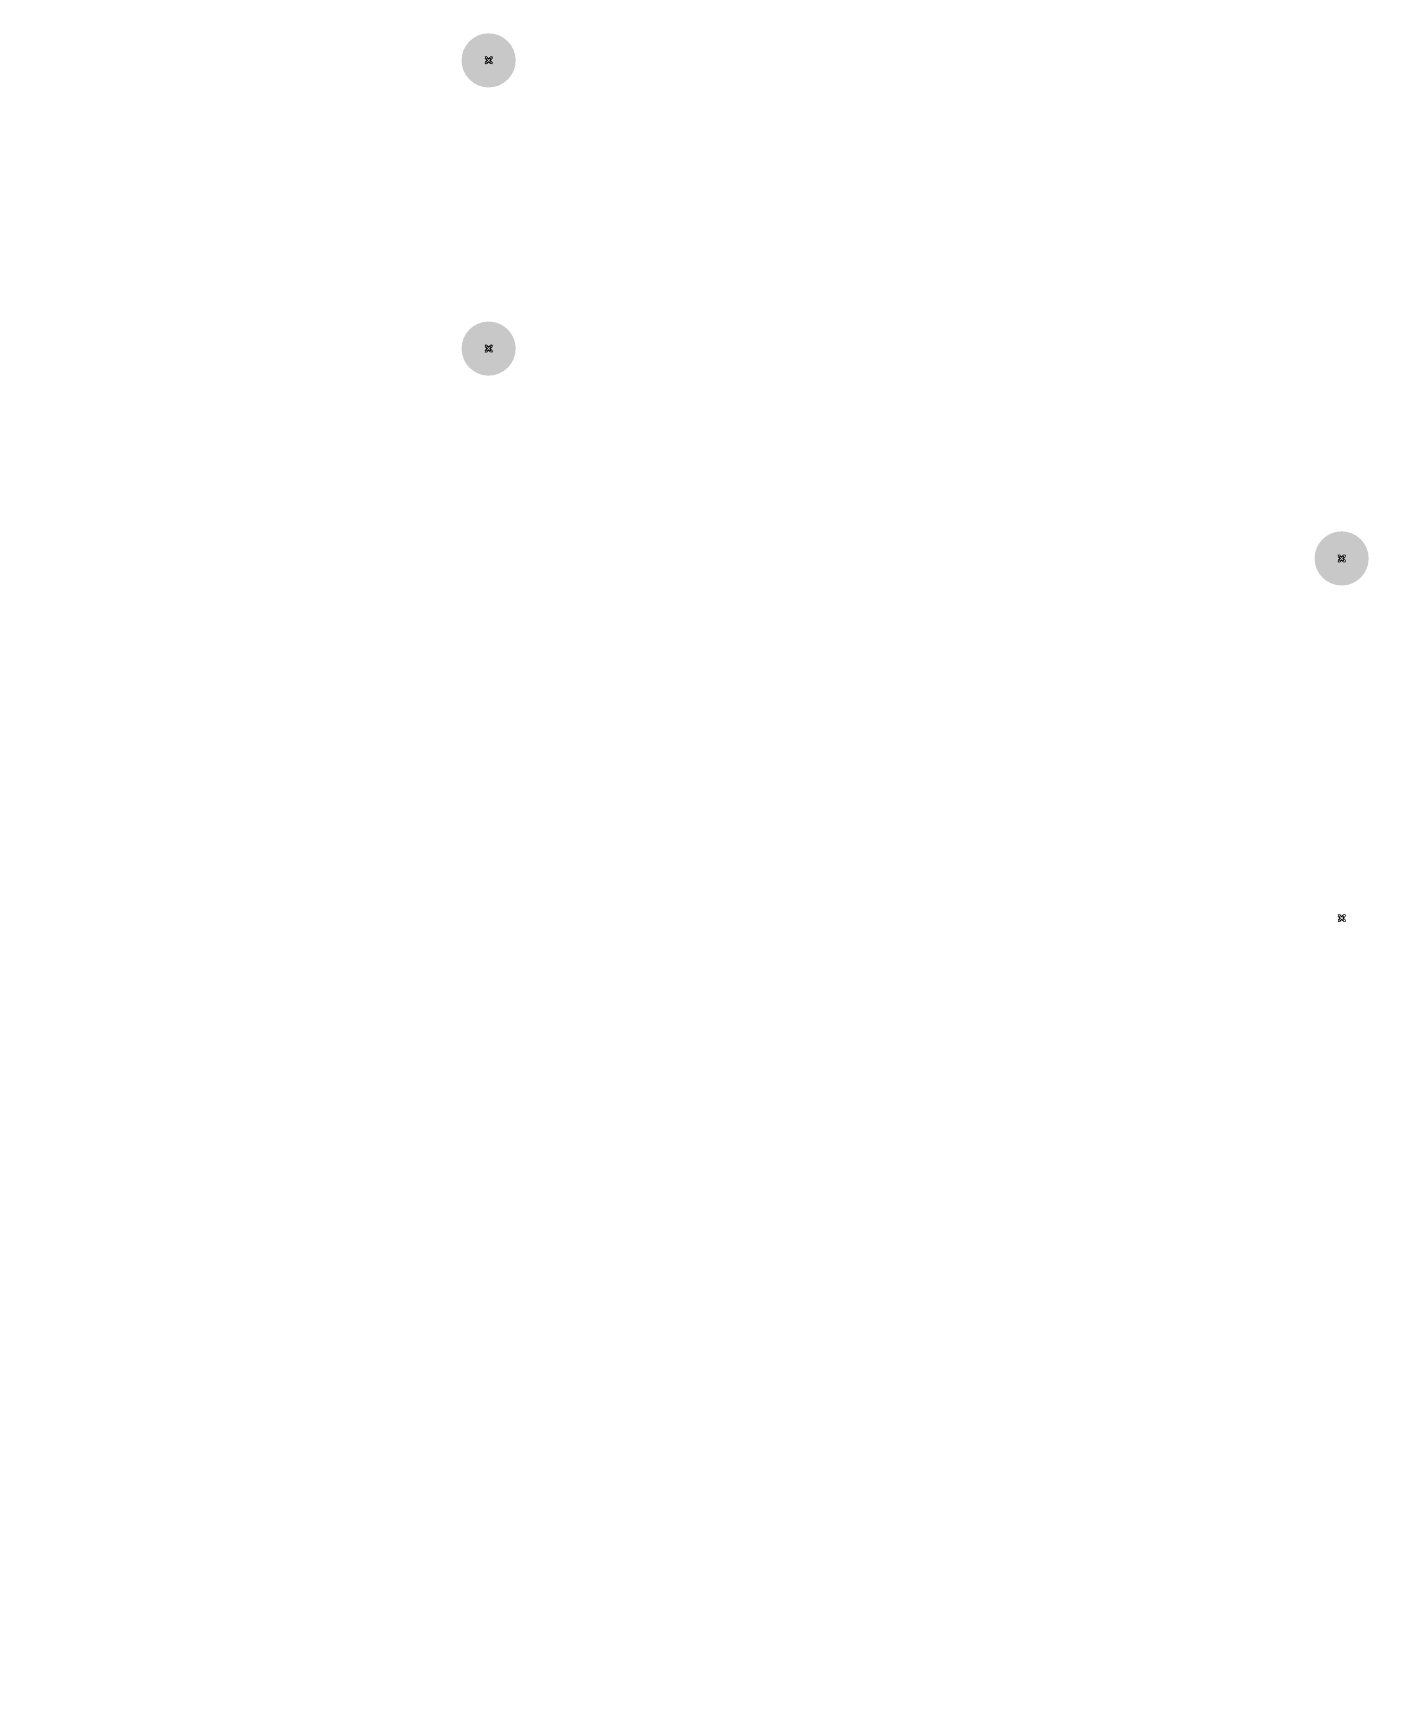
# Model space of a CAD drawing. Extents: x 0 to 418, y 0 to 122.
# Drawn here: x 133.3 to 231, y 0 to 121.7 of the extents above; entities that cross this region are included whole.
import ezdxf

# ---------------------------------------------------------------- set-up
doc = ezdxf.new("R2010")
doc.units = 0
doc.layers.get('0').update_dxf_attribs({"linetype": 'CONTINUOUS'})
for name, color, linetype in [('BOTTOMLAYER', 5, 'CONTINUOUS'), ('BOTTOMSOLDER', 6, 'CONTINUOUS'), ('DRILLDRAWING', 1, 'CONTINUOUS'), ('MULTILAYER', 9, 'CONTINUOUS'), ('PADHOLELAYER', 156, 'CONTINUOUS'), ('TOPLAYER', 1, 'CONTINUOUS'), ('TOPSOLDER', 216, 'CONTINUOUS')]:
    doc.layers.add(name, color=color, linetype=linetype)

# ---------------------------------------------------------------- blocks, each defined once
blk = doc.blocks.new('M2_M_____________54')
at = {"layer": 'BOTTOMLAYER'}
h = blk.add_hatch(color=5, dxfattribs=at)
edge = h.paths.add_edge_path()
edge.add_arc((0, 0), 1.91, 0, 360)
at = {"layer": 'BOTTOMSOLDER'}
h = blk.add_hatch(color=6, dxfattribs=at)
edge = h.paths.add_edge_path()
edge.add_arc((0, 0), 1.98, 0, 360)
at = {"layer": 'MULTILAYER'}
h = blk.add_hatch(color=9, dxfattribs=at)
edge = h.paths.add_edge_path()
edge.add_arc((0, 0), 1.91, 0, 360)
at = {"layer": 'PADHOLELAYER'}
h = blk.add_hatch(color=156, dxfattribs=at)
edge = h.paths.add_edge_path()
edge.add_arc((0, 0), 1.13, 0, 360)
at = {"layer": 'TOPLAYER'}
h = blk.add_hatch(color=1, dxfattribs=at)
edge = h.paths.add_edge_path()
edge.add_arc((0, 0), 1.91, 0, 360)
at = {"layer": 'TOPSOLDER'}
h = blk.add_hatch(color=216, dxfattribs=at)
edge = h.paths.add_edge_path()
edge.add_arc((0, 0), 1.98, 0, 360)
blk = doc.blocks.new('M2_M_____________59')
at = {"layer": 'BOTTOMLAYER'}
h = blk.add_hatch(color=5, dxfattribs=at)
edge = h.paths.add_edge_path()
edge.add_arc((124.8, 0), 1.91, 0, 360)
at = {"layer": 'BOTTOMSOLDER'}
h = blk.add_hatch(color=6, dxfattribs=at)
edge = h.paths.add_edge_path()
edge.add_arc((124.8, 0), 1.98, 0, 360)
at = {"layer": 'MULTILAYER'}
h = blk.add_hatch(color=9, dxfattribs=at)
edge = h.paths.add_edge_path()
edge.add_arc((124.8, 0), 1.91, 0, 360)
at = {"layer": 'PADHOLELAYER'}
h = blk.add_hatch(color=156, dxfattribs=at)
edge = h.paths.add_edge_path()
edge.add_arc((124.8, 0), 1.13, 0, 360)
at = {"layer": 'TOPLAYER'}
h = blk.add_hatch(color=1, dxfattribs=at)
edge = h.paths.add_edge_path()
edge.add_arc((124.8, 0), 1.91, 0, 360)
at = {"layer": 'TOPSOLDER'}
h = blk.add_hatch(color=216, dxfattribs=at)
edge = h.paths.add_edge_path()
edge.add_arc((124.8, 0), 1.98, 0, 360)
blk = doc.blocks.new('M2_M_____________61')
at = {"layer": 'BOTTOMLAYER'}
h = blk.add_hatch(color=5, dxfattribs=at)
edge = h.paths.add_edge_path()
edge.add_arc((0, 0), 1.91, 0, 360)
at = {"layer": 'BOTTOMSOLDER'}
h = blk.add_hatch(color=6, dxfattribs=at)
edge = h.paths.add_edge_path()
edge.add_arc((0, 0), 1.98, 0, 360)
at = {"layer": 'MULTILAYER'}
h = blk.add_hatch(color=9, dxfattribs=at)
edge = h.paths.add_edge_path()
edge.add_arc((0, 0), 1.91, 0, 360)
at = {"layer": 'PADHOLELAYER'}
h = blk.add_hatch(color=156, dxfattribs=at)
edge = h.paths.add_edge_path()
edge.add_arc((0, 0), 1.13, 0, 360)
at = {"layer": 'TOPLAYER'}
h = blk.add_hatch(color=1, dxfattribs=at)
edge = h.paths.add_edge_path()
edge.add_arc((0, 0), 1.91, 0, 360)
at = {"layer": 'TOPSOLDER'}
h = blk.add_hatch(color=216, dxfattribs=at)
edge = h.paths.add_edge_path()
edge.add_arc((0, 0), 1.98, 0, 360)
blk = doc.blocks.new('M2_M_____________62')
at = {"layer": 'BOTTOMLAYER'}
h = blk.add_hatch(color=5, dxfattribs=at)
edge = h.paths.add_edge_path()
edge.add_arc((0, 0), 1.91, 0, 360)
at = {"layer": 'BOTTOMSOLDER'}
h = blk.add_hatch(color=6, dxfattribs=at)
edge = h.paths.add_edge_path()
edge.add_arc((0, 0), 1.98, 0, 360)
at = {"layer": 'MULTILAYER'}
h = blk.add_hatch(color=9, dxfattribs=at)
edge = h.paths.add_edge_path()
edge.add_arc((0, 0), 1.91, 0, 360)
at = {"layer": 'PADHOLELAYER'}
h = blk.add_hatch(color=156, dxfattribs=at)
edge = h.paths.add_edge_path()
edge.add_arc((0, 0), 1.13, 0, 360)
at = {"layer": 'TOPLAYER'}
h = blk.add_hatch(color=1, dxfattribs=at)
edge = h.paths.add_edge_path()
edge.add_arc((0, 0), 1.91, 0, 360)
at = {"layer": 'TOPSOLDER'}
h = blk.add_hatch(color=216, dxfattribs=at)
edge = h.paths.add_edge_path()
edge.add_arc((0, 0), 1.98, 0, 360)

msp = doc.modelspace()

# ---------------------------------------------------------------- linework, layer by layer
at = {"layer": 'DRILLDRAWING', "const_width": 0.0508}
for points in [[(166.33, 119.89), (166.33, 120.02)], [(166.33, 120.02), (166.45, 120.02)], [(166.33, 119.89), (166.45, 119.76)], [(166.33, 119.63), (166.45, 119.76)], [(166.33, 119.51), (166.33, 119.63)], [(166.33, 119.51), (166.45, 119.51)], [(166.43, 119.84), (166.43, 119.91)], [(166.43, 119.91), (166.51, 119.91)], [(166.43, 119.84), (166.51, 119.76)], [(166.43, 119.68), (166.51, 119.76)], [(166.43, 119.61), (166.43, 119.68)], [(166.43, 119.61), (166.51, 119.61)], [(166.45, 120.02), (166.58, 119.89)], [(166.45, 119.51), (166.58, 119.63)], [(166.51, 119.91), (166.58, 119.84)], [(166.51, 119.61), (166.58, 119.68)], [(166.58, 119.89), (166.71, 120.02)], [(166.58, 119.84), (166.66, 119.91)], [(166.58, 119.68), (166.66, 119.61)], [(166.58, 119.63), (166.71, 119.51)], [(166.66, 119.91), (166.73, 119.91)], [(166.66, 119.76), (166.73, 119.84)], [(166.66, 119.76), (166.73, 119.68)], [(166.66, 119.61), (166.73, 119.61)], [(166.71, 120.02), (166.84, 120.02)], [(166.71, 119.76), (166.84, 119.89)], [(166.71, 119.76), (166.84, 119.63)], [(166.71, 119.51), (166.84, 119.51)], [(166.73, 119.84), (166.73, 119.91)], [(166.73, 119.61), (166.73, 119.68)], [(166.84, 119.89), (166.84, 120.02)], [(166.84, 119.51), (166.84, 119.63)], [(166.33, 98.81), (166.33, 98.93)], [(166.33, 98.93), (166.45, 98.93)], [(166.33, 98.81), (166.45, 98.68)], [(166.33, 98.55), (166.45, 98.68)], [(166.43, 98.76), (166.43, 98.83)], [(166.43, 98.83), (166.51, 98.83)], [(166.43, 98.76), (166.51, 98.68)], [(166.43, 98.6), (166.51, 98.68)], [(166.43, 98.53), (166.43, 98.6)], [(166.45, 98.93), (166.58, 98.81)], [(166.51, 98.83), (166.58, 98.76)], [(166.51, 98.53), (166.58, 98.6)], [(166.58, 98.81), (166.71, 98.93)], [(166.58, 98.76), (166.66, 98.83)], [(166.58, 98.6), (166.66, 98.53)], [(166.66, 98.83), (166.73, 98.83)], [(166.66, 98.68), (166.73, 98.76)], [(166.66, 98.68), (166.73, 98.6)], [(166.71, 98.93), (166.84, 98.93)], [(166.71, 98.68), (166.84, 98.81)], [(166.71, 98.68), (166.84, 98.55)], [(166.73, 98.76), (166.73, 98.83)], [(166.73, 98.53), (166.73, 98.6)], [(166.84, 98.81), (166.84, 98.93)], [(166.33, 98.42), (166.33, 98.55)], [(166.33, 98.42), (166.45, 98.42)], [(166.43, 98.53), (166.51, 98.53)], [(166.45, 98.42), (166.58, 98.55)], [(166.58, 98.55), (166.71, 98.42)], [(166.66, 98.53), (166.73, 98.53)], [(166.71, 98.42), (166.84, 98.42)], [(166.84, 98.42), (166.84, 98.55)], [(228.73, 83.45), (228.73, 83.58)], [(228.73, 83.58), (228.85, 83.58)], [(228.73, 83.45), (228.85, 83.33)], [(228.73, 83.2), (228.85, 83.33)], [(228.73, 83.07), (228.73, 83.2)], [(228.73, 83.07), (228.85, 83.07)], [(228.83, 83.4), (228.83, 83.48)], [(228.83, 83.48), (228.9, 83.48)], [(228.83, 83.4), (228.9, 83.33)], [(228.83, 83.25), (228.9, 83.33)], [(228.83, 83.17), (228.83, 83.25)], [(228.83, 83.17), (228.9, 83.17)], [(228.85, 83.58), (228.98, 83.45)], [(228.85, 83.07), (228.98, 83.2)], [(228.9, 83.48), (228.98, 83.4)], [(228.9, 83.17), (228.98, 83.25)], [(228.98, 83.45), (229.11, 83.58)], [(228.98, 83.4), (229.06, 83.48)], [(228.98, 83.25), (229.06, 83.17)], [(228.98, 83.2), (229.11, 83.07)], [(229.06, 83.48), (229.13, 83.48)], [(229.06, 83.33), (229.13, 83.4)], [(229.06, 83.33), (229.13, 83.25)], [(229.06, 83.17), (229.13, 83.17)], [(229.11, 83.58), (229.24, 83.58)], [(229.11, 83.33), (229.24, 83.45)], [(229.11, 83.33), (229.24, 83.2)], [(229.11, 83.07), (229.24, 83.07)], [(229.13, 83.4), (229.13, 83.48)], [(229.13, 83.17), (229.13, 83.25)], [(229.24, 83.45), (229.24, 83.58)], [(229.24, 83.07), (229.24, 83.2)], [(228.73, 57.15), (228.73, 57.28)], [(228.73, 57.28), (228.85, 57.28)], [(228.85, 57.28), (228.98, 57.15)], [(228.98, 57.15), (229.11, 57.28)], [(229.11, 57.28), (229.24, 57.28)], [(229.24, 57.15), (229.24, 57.28)], [(228.73, 57.15), (228.85, 57.02)], [(228.73, 56.9), (228.85, 57.02)], [(228.73, 56.77), (228.73, 56.9)], [(228.73, 56.77), (228.85, 56.77)], [(228.83, 57.1), (228.83, 57.18)], [(228.83, 57.18), (228.9, 57.18)], [(228.83, 57.1), (228.9, 57.02)], [(228.83, 56.95), (228.9, 57.02)], [(228.83, 56.87), (228.83, 56.95)], [(228.83, 56.87), (228.9, 56.87)], [(228.85, 56.77), (228.98, 56.9)], [(228.9, 57.18), (228.98, 57.1)], [(228.9, 56.87), (228.98, 56.95)], [(228.98, 57.1), (229.06, 57.18)], [(228.98, 56.95), (229.06, 56.87)], [(228.98, 56.9), (229.11, 56.77)], [(229.06, 57.18), (229.13, 57.18)], [(229.06, 57.02), (229.13, 57.1)], [(229.06, 57.02), (229.13, 56.95)], [(229.06, 56.87), (229.13, 56.87)], [(229.11, 57.02), (229.24, 57.15)], [(229.11, 57.02), (229.24, 56.9)], [(229.11, 56.77), (229.24, 56.77)], [(229.13, 57.1), (229.13, 57.18)], [(229.13, 56.87), (229.13, 56.95)], [(229.24, 56.77), (229.24, 56.9)]]:
    msp.add_lwpolyline(points, dxfattribs=at)
at = {"layer": 'DRILLDRAWING', "const_width": 0.0254}
for points in [[(166.31, 120.02, 1), (166.34, 120.02, 1)], [(166.31, 120.02, 1), (166.34, 120.02, 1)], [(166.31, 119.89, 1), (166.34, 119.89, 1)], [(166.31, 119.89, 1), (166.34, 119.89, 1)], [(166.31, 119.63, 1), (166.34, 119.63, 1)], [(166.31, 119.63, 1), (166.34, 119.63, 1)], [(166.31, 119.51, 1), (166.34, 119.51, 1)], [(166.31, 119.51, 1), (166.34, 119.51, 1)], [(166.42, 119.91, 1), (166.44, 119.91, 1)], [(166.42, 119.91, 1), (166.44, 119.91, 1)], [(166.42, 119.84, 1), (166.44, 119.84, 1)], [(166.42, 119.84, 1), (166.44, 119.84, 1)], [(166.42, 119.68, 1), (166.44, 119.68, 1)], [(166.42, 119.68, 1), (166.44, 119.68, 1)], [(166.42, 119.61, 1), (166.44, 119.61, 1)], [(166.42, 119.61, 1), (166.44, 119.61, 1)], [(166.44, 120.02, 1), (166.47, 120.02, 1)], [(166.44, 120.02, 1), (166.47, 120.02, 1)], [(166.44, 119.76, 1), (166.47, 119.76, 1)], [(166.44, 119.76, 1), (166.47, 119.76, 1)], [(166.44, 119.51, 1), (166.47, 119.51, 1)], [(166.44, 119.51, 1), (166.47, 119.51, 1)], [(166.49, 119.91, 1), (166.52, 119.91, 1)], [(166.49, 119.91, 1), (166.52, 119.91, 1)], [(166.49, 119.76, 1), (166.52, 119.76, 1)], [(166.49, 119.76, 1), (166.52, 119.76, 1)], [(166.49, 119.61, 1), (166.52, 119.61, 1)], [(166.49, 119.61, 1), (166.52, 119.61, 1)], [(166.57, 119.89, 1), (166.59, 119.89, 1)], [(166.57, 119.89, 1), (166.59, 119.89, 1)], [(166.57, 119.84, 1), (166.59, 119.84, 1)], [(166.57, 119.84, 1), (166.59, 119.84, 1)], [(166.57, 119.68, 1), (166.59, 119.68, 1)], [(166.57, 119.68, 1), (166.59, 119.68, 1)], [(166.57, 119.63, 1), (166.59, 119.63, 1)], [(166.57, 119.63, 1), (166.59, 119.63, 1)], [(166.65, 119.91, 1), (166.67, 119.91, 1)], [(166.65, 119.91, 1), (166.67, 119.91, 1)], [(166.65, 119.76, 1), (166.67, 119.76, 1)], [(166.65, 119.76, 1), (166.67, 119.76, 1)], [(166.65, 119.61, 1), (166.67, 119.61, 1)], [(166.65, 119.61, 1), (166.67, 119.61, 1)], [(166.7, 120.02, 1), (166.72, 120.02, 1)], [(166.7, 120.02, 1), (166.72, 120.02, 1)], [(166.7, 119.76, 1), (166.72, 119.76, 1)], [(166.7, 119.76, 1), (166.72, 119.76, 1)], [(166.7, 119.51, 1), (166.72, 119.51, 1)], [(166.7, 119.51, 1), (166.72, 119.51, 1)], [(166.72, 119.91, 1), (166.75, 119.91, 1)], [(166.72, 119.91, 1), (166.75, 119.91, 1)], [(166.72, 119.84, 1), (166.75, 119.84, 1)], [(166.72, 119.84, 1), (166.75, 119.84, 1)], [(166.72, 119.68, 1), (166.75, 119.68, 1)], [(166.72, 119.68, 1), (166.75, 119.68, 1)], [(166.72, 119.61, 1), (166.75, 119.61, 1)], [(166.72, 119.61, 1), (166.75, 119.61, 1)], [(166.82, 120.02, 1), (166.85, 120.02, 1)], [(166.82, 120.02, 1), (166.85, 120.02, 1)], [(166.82, 119.89, 1), (166.85, 119.89, 1)], [(166.82, 119.89, 1), (166.85, 119.89, 1)], [(166.82, 119.63, 1), (166.85, 119.63, 1)], [(166.82, 119.63, 1), (166.85, 119.63, 1)], [(166.82, 119.51, 1), (166.85, 119.51, 1)], [(166.82, 119.51, 1), (166.85, 119.51, 1)], [(166.31, 98.93, 1), (166.34, 98.93, 1)], [(166.31, 98.93, 1), (166.34, 98.93, 1)], [(166.31, 98.81, 1), (166.34, 98.81, 1)], [(166.31, 98.81, 1), (166.34, 98.81, 1)], [(166.42, 98.83, 1), (166.44, 98.83, 1)], [(166.42, 98.83, 1), (166.44, 98.83, 1)], [(166.42, 98.76, 1), (166.44, 98.76, 1)], [(166.42, 98.76, 1), (166.44, 98.76, 1)], [(166.42, 98.6, 1), (166.44, 98.6, 1)], [(166.42, 98.6, 1), (166.44, 98.6, 1)], [(166.44, 98.93, 1), (166.47, 98.93, 1)], [(166.44, 98.93, 1), (166.47, 98.93, 1)], [(166.44, 98.68, 1), (166.47, 98.68, 1)], [(166.44, 98.68, 1), (166.47, 98.68, 1)], [(166.49, 98.83, 1), (166.52, 98.83, 1)], [(166.49, 98.83, 1), (166.52, 98.83, 1)], [(166.49, 98.68, 1), (166.52, 98.68, 1)], [(166.49, 98.68, 1), (166.52, 98.68, 1)], [(166.57, 98.81, 1), (166.59, 98.81, 1)], [(166.57, 98.81, 1), (166.59, 98.81, 1)], [(166.57, 98.76, 1), (166.59, 98.76, 1)], [(166.57, 98.76, 1), (166.59, 98.76, 1)], [(166.57, 98.6, 1), (166.59, 98.6, 1)], [(166.57, 98.6, 1), (166.59, 98.6, 1)], [(166.65, 98.83, 1), (166.67, 98.83, 1)], [(166.65, 98.83, 1), (166.67, 98.83, 1)], [(166.65, 98.68, 1), (166.67, 98.68, 1)], [(166.65, 98.68, 1), (166.67, 98.68, 1)], [(166.7, 98.93, 1), (166.72, 98.93, 1)], [(166.7, 98.93, 1), (166.72, 98.93, 1)], [(166.7, 98.68, 1), (166.72, 98.68, 1)], [(166.7, 98.68, 1), (166.72, 98.68, 1)], [(166.72, 98.83, 1), (166.75, 98.83, 1)], [(166.72, 98.83, 1), (166.75, 98.83, 1)], [(166.72, 98.76, 1), (166.75, 98.76, 1)], [(166.72, 98.76, 1), (166.75, 98.76, 1)], [(166.72, 98.6, 1), (166.75, 98.6, 1)], [(166.72, 98.6, 1), (166.75, 98.6, 1)], [(166.82, 98.93, 1), (166.85, 98.93, 1)], [(166.82, 98.93, 1), (166.85, 98.93, 1)], [(166.82, 98.81, 1), (166.85, 98.81, 1)], [(166.82, 98.81, 1), (166.85, 98.81, 1)], [(166.31, 98.55, 1), (166.34, 98.55, 1)], [(166.31, 98.55, 1), (166.34, 98.55, 1)], [(166.31, 98.42, 1), (166.34, 98.42, 1)], [(166.31, 98.42, 1), (166.34, 98.42, 1)], [(166.42, 98.53, 1), (166.44, 98.53, 1)], [(166.42, 98.53, 1), (166.44, 98.53, 1)], [(166.44, 98.42, 1), (166.47, 98.42, 1)], [(166.44, 98.42, 1), (166.47, 98.42, 1)], [(166.49, 98.53, 1), (166.52, 98.53, 1)], [(166.49, 98.53, 1), (166.52, 98.53, 1)], [(166.57, 98.55, 1), (166.59, 98.55, 1)], [(166.57, 98.55, 1), (166.59, 98.55, 1)], [(166.65, 98.53, 1), (166.67, 98.53, 1)], [(166.65, 98.53, 1), (166.67, 98.53, 1)], [(166.7, 98.42, 1), (166.72, 98.42, 1)], [(166.7, 98.42, 1), (166.72, 98.42, 1)], [(166.72, 98.53, 1), (166.75, 98.53, 1)], [(166.72, 98.53, 1), (166.75, 98.53, 1)], [(166.82, 98.55, 1), (166.85, 98.55, 1)], [(166.82, 98.55, 1), (166.85, 98.55, 1)], [(166.82, 98.42, 1), (166.85, 98.42, 1)], [(166.82, 98.42, 1), (166.85, 98.42, 1)], [(228.71, 83.58, 1), (228.74, 83.58, 1)], [(228.71, 83.58, 1), (228.74, 83.58, 1)], [(228.71, 83.45, 1), (228.74, 83.45, 1)], [(228.71, 83.45, 1), (228.74, 83.45, 1)], [(228.71, 83.2, 1), (228.74, 83.2, 1)], [(228.71, 83.2, 1), (228.74, 83.2, 1)], [(228.71, 83.07, 1), (228.74, 83.07, 1)], [(228.71, 83.07, 1), (228.74, 83.07, 1)], [(228.82, 83.48, 1), (228.84, 83.48, 1)], [(228.82, 83.48, 1), (228.84, 83.48, 1)], [(228.82, 83.4, 1), (228.84, 83.4, 1)], [(228.82, 83.4, 1), (228.84, 83.4, 1)], [(228.82, 83.25, 1), (228.84, 83.25, 1)], [(228.82, 83.25, 1), (228.84, 83.25, 1)], [(228.82, 83.17, 1), (228.84, 83.17, 1)], [(228.82, 83.17, 1), (228.84, 83.17, 1)], [(228.84, 83.58, 1), (228.87, 83.58, 1)], [(228.84, 83.58, 1), (228.87, 83.58, 1)], [(228.84, 83.33, 1), (228.87, 83.33, 1)], [(228.84, 83.33, 1), (228.87, 83.33, 1)], [(228.84, 83.07, 1), (228.87, 83.07, 1)], [(228.84, 83.07, 1), (228.87, 83.07, 1)], [(228.89, 83.48, 1), (228.92, 83.48, 1)], [(228.89, 83.48, 1), (228.92, 83.48, 1)], [(228.89, 83.33, 1), (228.92, 83.33, 1)], [(228.89, 83.33, 1), (228.92, 83.33, 1)], [(228.89, 83.17, 1), (228.92, 83.17, 1)], [(228.89, 83.17, 1), (228.92, 83.17, 1)], [(228.97, 83.45, 1), (228.99, 83.45, 1)], [(228.97, 83.45, 1), (228.99, 83.45, 1)], [(228.97, 83.4, 1), (228.99, 83.4, 1)], [(228.97, 83.4, 1), (228.99, 83.4, 1)], [(228.97, 83.25, 1), (228.99, 83.25, 1)], [(228.97, 83.25, 1), (228.99, 83.25, 1)], [(228.97, 83.2, 1), (228.99, 83.2, 1)], [(228.97, 83.2, 1), (228.99, 83.2, 1)], [(229.04, 83.48, 1), (229.07, 83.48, 1)], [(229.04, 83.48, 1), (229.07, 83.48, 1)], [(229.04, 83.33, 1), (229.07, 83.33, 1)], [(229.04, 83.33, 1), (229.07, 83.33, 1)], [(229.04, 83.17, 1), (229.07, 83.17, 1)], [(229.04, 83.17, 1), (229.07, 83.17, 1)], [(229.1, 83.58, 1), (229.12, 83.58, 1)], [(229.1, 83.58, 1), (229.12, 83.58, 1)], [(229.1, 83.33, 1), (229.12, 83.33, 1)], [(229.1, 83.33, 1), (229.12, 83.33, 1)], [(229.1, 83.07, 1), (229.12, 83.07, 1)], [(229.1, 83.07, 1), (229.12, 83.07, 1)], [(229.12, 83.48, 1), (229.15, 83.48, 1)], [(229.12, 83.48, 1), (229.15, 83.48, 1)], [(229.12, 83.4, 1), (229.15, 83.4, 1)], [(229.12, 83.4, 1), (229.15, 83.4, 1)], [(229.12, 83.25, 1), (229.15, 83.25, 1)], [(229.12, 83.25, 1), (229.15, 83.25, 1)], [(229.12, 83.17, 1), (229.15, 83.17, 1)], [(229.12, 83.17, 1), (229.15, 83.17, 1)], [(229.22, 83.58, 1), (229.25, 83.58, 1)], [(229.22, 83.58, 1), (229.25, 83.58, 1)], [(229.22, 83.45, 1), (229.25, 83.45, 1)], [(229.22, 83.45, 1), (229.25, 83.45, 1)], [(229.22, 83.2, 1), (229.25, 83.2, 1)], [(229.22, 83.2, 1), (229.25, 83.2, 1)], [(229.22, 83.07, 1), (229.25, 83.07, 1)], [(229.22, 83.07, 1), (229.25, 83.07, 1)], [(228.71, 57.28, 1), (228.74, 57.28, 1)], [(228.71, 57.28, 1), (228.74, 57.28, 1)], [(228.84, 57.28, 1), (228.87, 57.28, 1)], [(228.84, 57.28, 1), (228.87, 57.28, 1)], [(229.1, 57.28, 1), (229.12, 57.28, 1)], [(229.1, 57.28, 1), (229.12, 57.28, 1)], [(229.22, 57.28, 1), (229.25, 57.28, 1)], [(229.22, 57.28, 1), (229.25, 57.28, 1)], [(228.71, 57.15, 1), (228.74, 57.15, 1)], [(228.71, 57.15, 1), (228.74, 57.15, 1)], [(228.71, 56.9, 1), (228.74, 56.9, 1)], [(228.71, 56.9, 1), (228.74, 56.9, 1)], [(228.71, 56.77, 1), (228.74, 56.77, 1)], [(228.71, 56.77, 1), (228.74, 56.77, 1)], [(228.82, 57.18, 1), (228.84, 57.18, 1)], [(228.82, 57.18, 1), (228.84, 57.18, 1)], [(228.82, 57.1, 1), (228.84, 57.1, 1)], [(228.82, 57.1, 1), (228.84, 57.1, 1)], [(228.82, 56.95, 1), (228.84, 56.95, 1)], [(228.82, 56.95, 1), (228.84, 56.95, 1)], [(228.82, 56.87, 1), (228.84, 56.87, 1)], [(228.82, 56.87, 1), (228.84, 56.87, 1)], [(228.84, 57.02, 1), (228.87, 57.02, 1)], [(228.84, 57.02, 1), (228.87, 57.02, 1)], [(228.84, 56.77, 1), (228.87, 56.77, 1)], [(228.84, 56.77, 1), (228.87, 56.77, 1)], [(228.89, 57.18, 1), (228.92, 57.18, 1)], [(228.89, 57.18, 1), (228.92, 57.18, 1)], [(228.89, 57.02, 1), (228.92, 57.02, 1)], [(228.89, 57.02, 1), (228.92, 57.02, 1)], [(228.89, 56.87, 1), (228.92, 56.87, 1)], [(228.89, 56.87, 1), (228.92, 56.87, 1)], [(228.97, 57.15, 1), (228.99, 57.15, 1)], [(228.97, 57.15, 1), (228.99, 57.15, 1)], [(228.97, 57.1, 1), (228.99, 57.1, 1)], [(228.97, 57.1, 1), (228.99, 57.1, 1)], [(228.97, 56.95, 1), (228.99, 56.95, 1)], [(228.97, 56.95, 1), (228.99, 56.95, 1)], [(228.97, 56.9, 1), (228.99, 56.9, 1)], [(228.97, 56.9, 1), (228.99, 56.9, 1)], [(229.04, 57.18, 1), (229.07, 57.18, 1)], [(229.04, 57.18, 1), (229.07, 57.18, 1)], [(229.04, 57.02, 1), (229.07, 57.02, 1)], [(229.04, 57.02, 1), (229.07, 57.02, 1)], [(229.04, 56.87, 1), (229.07, 56.87, 1)], [(229.04, 56.87, 1), (229.07, 56.87, 1)], [(229.1, 57.02, 1), (229.12, 57.02, 1)], [(229.1, 57.02, 1), (229.12, 57.02, 1)], [(229.1, 56.77, 1), (229.12, 56.77, 1)], [(229.1, 56.77, 1), (229.12, 56.77, 1)], [(229.12, 57.18, 1), (229.15, 57.18, 1)], [(229.12, 57.18, 1), (229.15, 57.18, 1)], [(229.12, 57.1, 1), (229.15, 57.1, 1)], [(229.12, 57.1, 1), (229.15, 57.1, 1)], [(229.12, 56.95, 1), (229.15, 56.95, 1)], [(229.12, 56.95, 1), (229.15, 56.95, 1)], [(229.12, 56.87, 1), (229.15, 56.87, 1)], [(229.12, 56.87, 1), (229.15, 56.87, 1)], [(229.22, 57.15, 1), (229.25, 57.15, 1)], [(229.22, 57.15, 1), (229.25, 57.15, 1)], [(229.22, 56.9, 1), (229.25, 56.9, 1)], [(229.22, 56.9, 1), (229.25, 56.9, 1)], [(229.22, 56.77, 1), (229.25, 56.77, 1)], [(229.22, 56.77, 1), (229.25, 56.77, 1)]]:
    msp.add_lwpolyline(points, format="xyb", close=True, dxfattribs=at)

# ---------------------------------------------------------------- block references
for name, p in [('M2_M_____________59', (41.78, 119.76)), ('M2_M_____________62', (166.58, 98.68)), ('M2_M_____________61', (228.98, 83.33))]:
    msp.add_blockref(name, p)
at = {"rotation": 360}
msp.add_blockref('M2_M_____________54', (228.98, 57.02), dxfattribs=at)

doc.saveas('drawing.dxf')
